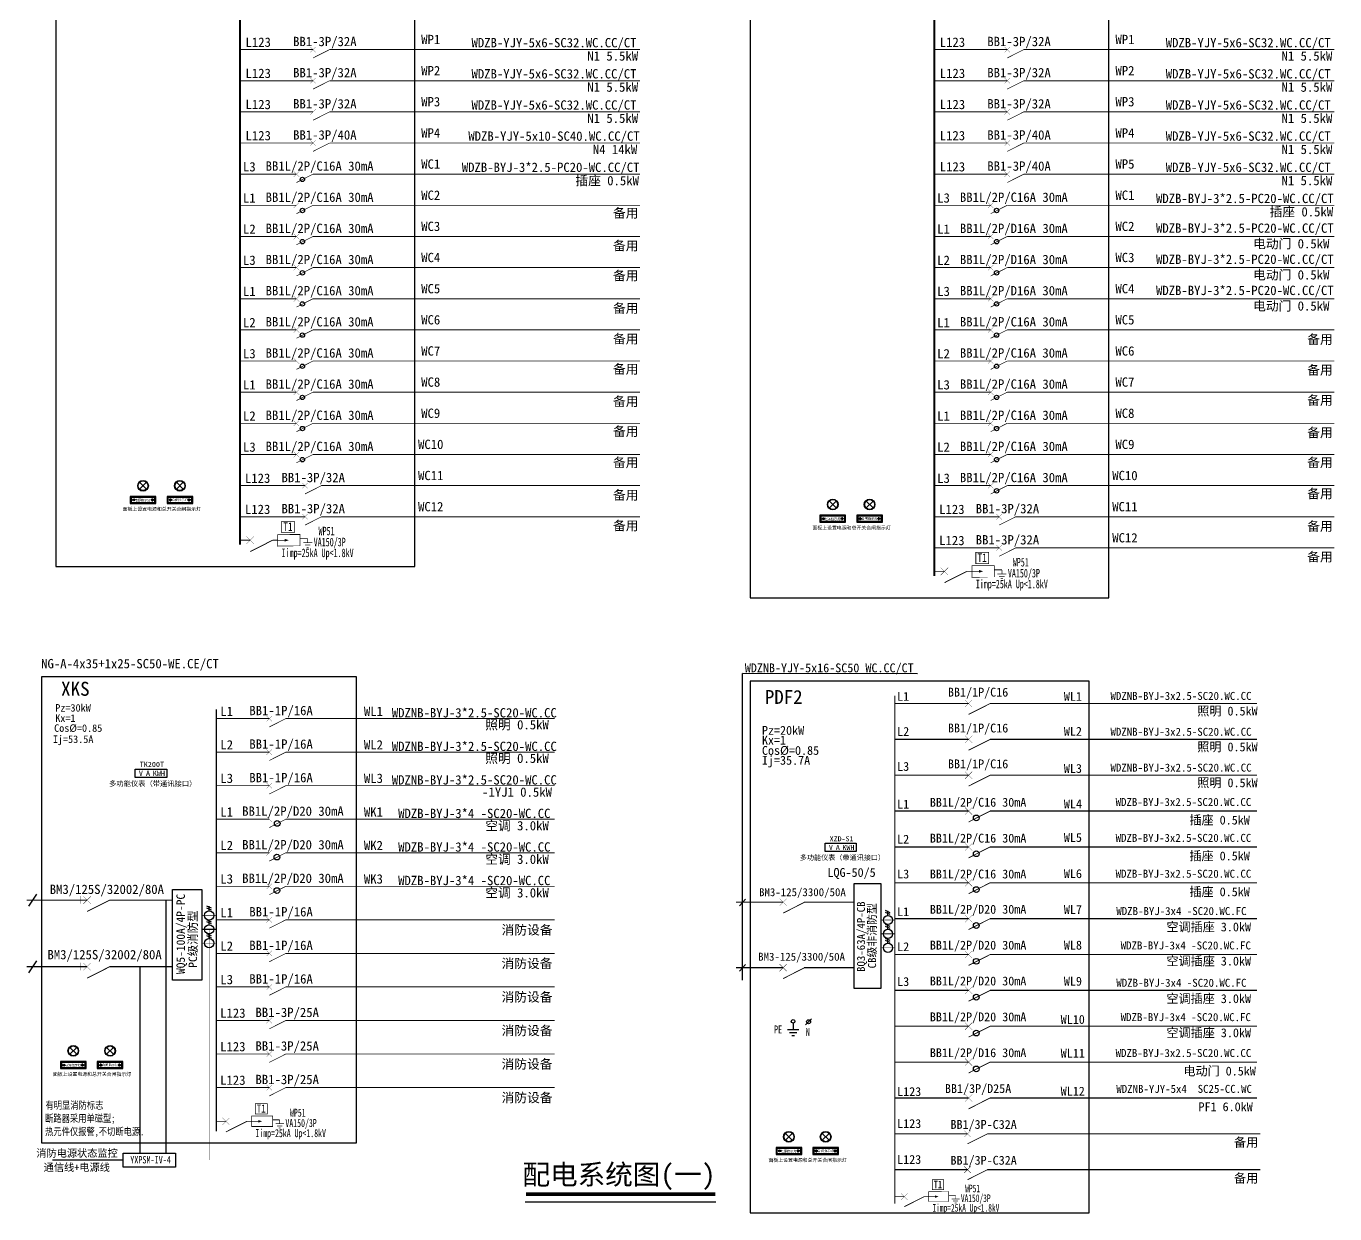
# Model space of a CAD drawing. Header units: millimetres. Extents: x -633009578 to 5705885, y -633235091 to 2571734.
# Drawn here: x 2452258 to 2494344, y 2240796 to 2278990 of the extents above; entities that cross this region are included whole.
import ezdxf
from ezdxf.enums import TextEntityAlignment as Align

# ---------------------------------------------------------------- set-up
doc = ezdxf.new("R2010")
doc.units = ezdxf.units.MM
doc.header["$LTSCALE"] = 1000
doc.header["$MEASUREMENT"] = 0
for name, pattern in [('CENTER2', [1.125, 0.75, -0.125, 0.125, -0.125]), ('CENTERX2', [101.6, 63.5, -12.7, 12.7, -12.7]), ('CONTINOUS', [0]), ('DASHED', [0.75, 0.5, -0.25])]:
    doc.linetypes.add(name, pattern=pattern)
doc.layers.get('0').update_dxf_attribs({"color": 9})
for name, color, linetype in [('000000000000电气', 7, 'Continuous'), ('ETEXT', 3, 'Continuous'), ('LIU6', 7, 'Continuous'), ('Q4', 4, 'DASHED'), ('SIG_TEXT', 7, 'Continuous'), ('SYST', 7, 'Continuous'), ('电气系统', 3, 'Continuous'), ('系统图', 2, 'Continuous')]:
    doc.layers.add(name, color=color, linetype=linetype)
doc.layers.add('CENTER', color=2, linetype='CENTERX2', lineweight=15)
doc.layers.add('DRAW', color=4, linetype='Continuous', lineweight=30)
doc.styles.add('--宋体', font='simhei.ttf', dxfattribs={"width": 0.8})
doc.styles.add('-宋体', font='simhei.ttf', dxfattribs={"width": 0.8})
doc.styles.add('_TCH_LABEL', font='simhei.ttf', dxfattribs={"bigfont": 'GBCBIG'})
doc.styles.add('HZ', font='simhei.ttf', dxfattribs={"width": 0.8, "bigfont": 'HZTXT'})
doc.styles.add('QH2', font='simhei.ttf', dxfattribs={"width": 0.8, "bigfont": 'hztxt.shx'})
doc.styles.add('宋', font='simhei.ttf', dxfattribs={"width": 0.8})
doc.styles.add('宋体', font='simhei.ttf')

# ---------------------------------------------------------------- blocks, each defined once
blk = doc.blocks.new('TDRGDF')
at = {"layer": 'Q4', "linetype": 'ByBlock'}
for p, q in [((445967, 58530), (445967, 58311)), ((446388, 58473), (446594, 58679)), ((445777, 58310), (446157, 58310)), ((445841, 58210), (446095, 58210)), ((445924, 58109), (446010, 58109))]:
    blk.add_line(p, q, dxfattribs=at)
for centre, radius in [((445967, 58590), 60.2), ((446491, 58576), 67.1)]:
    blk.add_circle(centre, radius, dxfattribs=at)
at = {"layer": 'LIU6', "style": 'QH2', "width": 0.7}
for s, p in [('PE', (445318, 58180)), ('N', (446394, 58095))]:
    blk.add_text(s, height=270, dxfattribs=at).set_placement(p)
blk = doc.blocks.new('1107AA')
at = {"color": 3, "linetype": 'Continuous'}
for points, const_width in [([(0, -7.5), (-3.79, 0)], 0.3), ([(1.25, 1.25), (-1.25, -1.25)], 0.1), ([(-1.25, 1.25), (1.25, -1.25)], 0.1)]:
    blk.add_lwpolyline(points, dxfattribs=dict(at, const_width=const_width))
blk = doc.blocks.new('0923')
at = {"color": 3, "linetype": 'Continuous'}
for p, q in [((-5, -3.75), (-2.5, -3.75)), ((-4.61, -5), (-3.5, -2.5)), ((-3.56, -5), (-2.45, -2.5)), ((2.5, -3.75), (5, -3.75)), ((2.89, -5), (4, -2.5)), ((3.94, -5), (5.05, -2.5)), ((10, -3.75), (12.5, -3.75)), ((10.39, -5), (11.5, -2.5)), ((11.44, -5), (12.55, -2.5))]:
    blk.add_line(p, q, dxfattribs=at)
at = {"color": 3, "linetype": 'Continuous', "const_width": 0.3}
for points in [[(-7.5, 0), (-7.5, -7.5)], [(0, 0), (0, -7.5)], [(7.5, 0), (7.5, -7.5)]]:
    blk.add_lwpolyline(points, dxfattribs=at)
at = {"color": 3, "linetype": 'Continuous'}
for centre in [(-7.5, -3.75), (0, -3.75), (7.5, -3.75)]:
    blk.add_circle(centre, 2.5, dxfattribs=at)
blk = doc.blocks.new('166')
at = {"linetype": 'CONTINOUS', "const_width": 0.3}
blk.add_lwpolyline([(2.5, 9.87), (-2.5, 9.87), (-2.5, -0.13), (2.5, -0.13)], close=True, dxfattribs=at)
at = {"linetype": 'CONTINOUS'}
blk.add_lwpolyline([(0, 6.73, 1.25, 0, 0), (0, 4.87, 0, 0, 0)], format="xyseb", dxfattribs=at)
at = {"linetype": 'CONTINOUS', "const_width": 0.3}
blk.add_lwpolyline([(0, 9.87), (0, 6.12)], dxfattribs=at)
at = {"color": 1, "style": 'HZ', "width": 0.8}
blk.add_attdef('MARK', (5.02, 3.67), '', height=3, dxfattribs=at)
blk = doc.blocks.new('G$C5F426BFC')
at = {"layer": 'ETEXT', "elevation": 0}
for points, const_width in [([(5384, 3322), (5723, 3322)], 30), ([(6640, 3322), (6473, 3322)], 30), ([(7390, 3373), (7644, 3373)], 30), ([(7494, 3235), (7794, 3235)], 22.5), ([(7550, 3160), (7737, 3160)], 22.5), ([(7606, 3085), (7681, 3085)], 22.5), ([(7644, 3235), (7644, 3373)], 22.5)]:
    blk.add_lwpolyline(points, dxfattribs=dict(at, const_width=const_width))
at = {"layer": '电气系统', "color": 3, "const_width": 22.5, "elevation": 0}
blk.add_lwpolyline([(6772, 3954), (6772, 3579), (7196, 3579), (7196, 3954)], close=True, dxfattribs=at)
at = {"layer": 'ETEXT', "rotation": 89.99999999855241}
for name, p, xscale, yscale, zscale in [('166', (7380, 3322, 0), 75, 75, 75), ('1107AA', (5723, 3322, 0), 99.99999952316284, 99.99999952316284, 100)]:
    blk.add_blockref(name, p, dxfattribs=dict(at, xscale=xscale, yscale=yscale, zscale=zscale))
at = {"color": 7, "style": '_TCH_LABEL', "flags": 1}
blk.add_attdef('A', text='', height=0.00903, dxfattribs=at).set_placement((5380, 3322, 0), align=Align.MIDDLE_CENTER)
at = {"layer": '电气系统', "color": 3, "style": '宋'}
for s, width, p in [('T1', 0.8, (6829, 3634, 171)), ('WP51', 0.6, (8007, 3486, 171)), ('VA150/3P  ', 0.6, (7844, 3119, 171)), (' Iimp=25kA Up<1.8kV', 0.6, (6637, 2758, 171))]:
    blk.add_text(s, height=285, dxfattribs=dict(at, width=width)).set_placement(p)
blk = doc.blocks.new('G$CE55235D8')
blk.add_blockref('G$C5F426BFC', (-5384, -3158, 0))
blk = doc.blocks.new('多功能仪表1')
at = {"layer": '系统图', "color": 2}
blk.add_lwpolyline([(499850, 344131), (501605, 344131), (501605, 343664), (499850, 343664)], close=True, dxfattribs=at)
at = {"color": 3, "linetype": 'Continuous', "style": '宋体'}
for s, p in [('V', (500165, 343753)), ('XZD-S1', (500773, 344242)), ('A', (500559, 343755)), ('KWH', (501160, 343748)), ('多功能仪表（带通讯接口）', (500821, 343180))]:
    blk.add_text(s, height=288, dxfattribs=at).set_placement(p, align=Align.CENTER)
blk = doc.blocks.new('多功能仪表')
at = {"layer": '系统图', "color": 2}
blk.add_lwpolyline([(499850, 344131), (501605, 344131), (501605, 343664), (499850, 343664)], close=True, dxfattribs=at)
at = {"color": 3, "linetype": 'Continuous', "style": '宋体'}
for s, p in [('V', (500165, 343753)), ('TK200T', (500773, 344242)), ('A', (500559, 343755)), ('KWH', (501160, 343748)), ('多功能仪表（带通讯接口）', (500821, 343180))]:
    blk.add_text(s, height=288, dxfattribs=at).set_placement(p, align=Align.CENTER)
blk = doc.blocks.new('G$C86820919')
at = {"layer": '000000000000电气', "color": 3, "xscale": 0.51, "yscale": 0.51, "zscale": 0.51}
blk.add_blockref('多功能仪表', (-255652, -174891, 560), dxfattribs=at)
blk = doc.blocks.new('浪涌11')
at = {"layer": '000000000000电气', "xscale": 0.9025, "yscale": 0.9025, "zscale": 0.9025}
blk.add_blockref('G$CE55235D8', (4, 341), dxfattribs=at)
blk = doc.blocks.new('G$CE57D67AF')
at = {"color": 3}
for p, q in [((-480, 234), (-318, 396)), ((-480, 396), (-318, 234)), ((309, 234), (471, 396)), ((309, 396), (471, 234))]:
    blk.add_line(p, q, dxfattribs=at)
for points in [[(-674, -64), (-124, -64), (-124, 86), (-674, 86)], [(-654, -44), (-144, -44), (-144, 66), (-654, 66)], [(115, -64), (665, -64), (665, 86), (115, 86)], [(135, -44), (645, -44), (645, 66), (135, 66)]]:
    blk.add_lwpolyline(points, close=True, dxfattribs=at)
at = {"layer": 'CENTER', "linetype": 'CENTER2', "lineweight": -2}
for p, q in [((-631, 11), (-567, 11)), ((-167, 11), (-231, 11)), ((-199, -21), (-199, 43)), ((158, 11), (222, 11)), ((190, -21), (190, 43)), ((622, 11), (558, 11)), ((590, -21), (590, 43))]:
    blk.add_line(p, q, dxfattribs=at)
at = {"layer": 'DRAW'}
for centre, radius in [((-399, 315), 115), ((-399, 315), 105), ((390, 315), 115), ((390, 315), 105)]:
    blk.add_circle(centre, radius, dxfattribs=at)
at = {"layer": 'DRAW', "lineweight": -2}
for centre in [(-599, 11), (-199, 11), (190, 11), (590, 11)]:
    blk.add_circle(centre, 21, dxfattribs=at)
at = {"layer": 'SIG_TEXT', "color": 4, "style": '宋体'}
for s, height, p in [('电源指示灯', 50, (-583, -20)), ('合闸指示灯', 50, (213, -10)), ('面板上设置电源和总开关合闸指示灯', 75, (-837, -221))]:
    blk.add_text(s, height=height, dxfattribs=at).set_placement(p)

msp = doc.modelspace()

# ---------------------------------------------------------------- linework, layer by layer
at = {"color": 3, "linetype": 'Continuous', "const_width": 9.72}
for points in [[(2454011.5, 2251015.8), (2454011.5, 2250765.4)], [(2454011.5, 2248873.3), (2454011.5, 2248623)]]:
    msp.add_lwpolyline(points, dxfattribs=at)
at = {"layer": '000000000000电气', "color": 3, "linetype": 'Continuous'}
for p in [(2475292.4, 2248305.2), (2480919.2, 2258160.6)]:
    msp.add_line(p, (2475292.4, 2258167.2), dxfattribs=at)
at = {"layer": '000000000000电气', "color": 3}
for p, q in [((2452589.7, 2251078.7), (2452333.7, 2250692.4)), ((2452589.7, 2248936.2), (2452333.7, 2248549.9))]:
    msp.add_line(p, q, dxfattribs=at)
at = {"layer": '000000000000电气', "color": 2}
for p, q in [((2456755.4, 2242746.8), (2456755.4, 2250885.6)), ((2455926.1, 2242746.8), (2455926.1, 2248743.1)), ((2455373.4, 2242522.9), (2453101.8, 2242522.9))]:
    msp.add_line(p, q, dxfattribs=at)
at = {"layer": '000000000000电气', "color": 4}
msp.add_line((2468310.3, 2241185.9), (2474432.8, 2241185.9), dxfattribs=at)
at = {"layer": '000000000000电气', "color": 3}
for points, const_width in [([(2459133.2, 2278236.6), (2461483.6, 2278236.6)], 29.2), ([(2462015, 2278236.6), (2472003.5, 2278236.6)], 29.2), ([(2481459.2, 2278236.6), (2483809.6, 2278236.6)], 29.2), ([(2484341, 2278236.6), (2494329.5, 2278236.6)], 29.2), ([(2459133.2, 2277235), (2461483.6, 2277235)], 29.2), ([(2462015, 2277235), (2472003.5, 2277235)], 29.2), ([(2481459.2, 2277235), (2483809.6, 2277235)], 29.2), ([(2484341, 2277235), (2494329.5, 2277235)], 29.2), ([(2459133.2, 2276233.5), (2461483.6, 2276233.5)], 29.2), ([(2462015, 2276233.5), (2472003.5, 2276233.5)], 29.2), ([(2481459.2, 2276233.5), (2483809.6, 2276233.5)], 29.2), ([(2484341, 2276233.5), (2494329.5, 2276233.5)], 29.2), ([(2459133.2, 2275231.9), (2461483.6, 2275231.9)], 29.2), ([(2462015, 2275231.9), (2472003.5, 2275231.9)], 29.2), ([(2481459.2, 2275231.9), (2483809.6, 2275231.9)], 29.2), ([(2484341, 2275231.9), (2494329.5, 2275231.9)], 29.2), ([(2459133.2, 2274230.4), (2460950.6, 2274230.4)], 29.2), ([(2461482, 2274230.4), (2472003.5, 2274230.4)], 29.2), ([(2481459.2, 2274230.4), (2483809.6, 2274230.4)], 29.2), ([(2484341, 2274230.4), (2494329.5, 2274230.4)], 29.2), ([(2459133.2, 2273228.8), (2460950.6, 2273228.8)], 29.2), ([(2461482, 2273228.8), (2472003.5, 2273228.8)], 29.2), ([(2481459.2, 2273228.8), (2483276.6, 2273228.8)], 29.2), ([(2483808, 2273228.8), (2494329.5, 2273228.8)], 29.2), ([(2459133.2, 2272227.2), (2460950.6, 2272227.2)], 29.2), ([(2461482, 2272227.2), (2472003.5, 2272227.2)], 29.2), ([(2459133.2, 2271225.7), (2460950.6, 2271225.7)], 29.2), ([(2461482, 2271225.7), (2472003.5, 2271225.7)], 29.2), ([(2459133.2, 2270224.1), (2460950.6, 2270224.1)], 29.2), ([(2461482, 2270224.1), (2472003.5, 2270224.1)], 29.2), ([(2459133.2, 2269222.5), (2460950.6, 2269222.5)], 29.2), ([(2461482, 2269222.5), (2472003.5, 2269222.5)], 29.2), ([(2481459.2, 2269222.5), (2483276.6, 2269222.5)], 29.2), ([(2483808, 2269222.5), (2494329.5, 2269222.5)], 29.2), ([(2459133.2, 2268221), (2460950.6, 2268221)], 29.2), ([(2461482, 2268221), (2472003.5, 2268221)], 29.2), ([(2481459.2, 2268221), (2483276.6, 2268221)], 29.2), ([(2483808, 2268221), (2494329.5, 2268221)], 29.2), ([(2459133.2, 2267219.4), (2460950.6, 2267219.4)], 29.2), ([(2461482, 2267219.4), (2472003.5, 2267219.4)], 29.2), ([(2481459.2, 2267219.4), (2483276.6, 2267219.4)], 29.2), ([(2483808, 2267219.4), (2494329.5, 2267219.4)], 29.2), ([(2459133.2, 2266217.8), (2460950.6, 2266217.8)], 29.2), ([(2461482, 2266217.8), (2472003.5, 2266217.8)], 29.2), ([(2481459.2, 2266217.8), (2483276.6, 2266217.8)], 29.2), ([(2483808, 2266217.8), (2494329.5, 2266217.8)], 29.2), ([(2459133.2, 2265216.3), (2460950.6, 2265216.3)], 29.2), ([(2461482, 2265216.3), (2472003.5, 2265216.3)], 29.2), ([(2481459.2, 2265216.3), (2483276.6, 2265216.3)], 29.2), ([(2483808, 2265216.3), (2494329.5, 2265216.3)], 29.2), ([(2459133.2, 2264214.7), (2461224.1, 2264214.7)], 29.2), ([(2461755.6, 2264214.7), (2472003.5, 2264214.7)], 29.2), ([(2481459.2, 2264214.7), (2483276.6, 2264214.7)], 29.2), ([(2483808, 2264214.7), (2494329.5, 2264214.7)], 29.2), ([(2459133.2, 2263213.1), (2461224.1, 2263213.1)], 29.2), ([(2461755.6, 2263213.1), (2472003.5, 2263213.1)], 29.2), ([(2481459.2, 2263213.1), (2483550.1, 2263213.1)], 29.2), ([(2484081.6, 2263213.1), (2494329.5, 2263213.1)], 29.2), ([(2481459.2, 2262211.6), (2483550.1, 2262211.6)], 29.2), ([(2484081.6, 2262211.6), (2494329.5, 2262211.6)], 29.2), ([(2452461.7, 2248375.4), (2452461.7, 2258263.7), (2458778.8, 2258263.7)], 0.01), ([(2480194.5, 2257207.2), (2482566.6, 2257207.2)], 38), ([(2483259.2, 2257207.2), (2491842.8, 2257207.2)], 38), ([(2458374.4, 2256721.5), (2460076, 2256721.5)], 29.2), ([(2460607.4, 2256721.5), (2469256, 2256721.5)], 29.2), ([(2480194.5, 2256054), (2482566.6, 2256054)], 38), ([(2483259.2, 2256054), (2491842.8, 2256054)], 38), ([(2458374.4, 2255642.8), (2460076, 2255642.8)], 29.2), ([(2460607.4, 2255642.8), (2469256, 2255642.8)], 29.2), ([(2458374.4, 2254564.1), (2460076, 2254564.1)], 29.2), ([(2460607.4, 2254564.1), (2469256, 2254564.1)], 29.2), ([(2480194.5, 2254900.8), (2482566.6, 2254900.8)], 38), ([(2483259.2, 2254900.8), (2491842.8, 2254900.8)], 38), ([(2480194.5, 2253747.6), (2482566.6, 2253747.6)], 38), ([(2483259.2, 2253747.6), (2491840.8, 2253747.6)], 38), ([(2458374.4, 2253485.4), (2460076, 2253485.4)], 29.2), ([(2460607.4, 2253485.4), (2469256, 2253485.4)], 29.2), ([(2480194.5, 2252594.4), (2482566.6, 2252594.4)], 38), ([(2483259.2, 2252594.4), (2491840.8, 2252594.4)], 38), ([(2458374.4, 2252406.7), (2460076, 2252406.7)], 29.2), ([(2460607.4, 2252406.7), (2469256, 2252406.7)], 29.2), ([(2458374.4, 2251327.9), (2460076, 2251327.9)], 29.2), ([(2460607.4, 2251327.9), (2469256, 2251327.9)], 29.2), ([(2480194.5, 2251441.3), (2482566.6, 2251441.3)], 38), ([(2483259.2, 2251441.3), (2491840.8, 2251441.3)], 38), ([(2458374.4, 2250249.2), (2460076, 2250249.2)], 29.2), ([(2460607.4, 2250249.2), (2469256, 2250249.2)], 29.2), ([(2480194.5, 2250288.1), (2482566.6, 2250288.1)], 38), ([(2483259.2, 2250288.1), (2491840.8, 2250288.1)], 38), ([(2479749.9, 2249796), (2480194.5, 2249796)], 34.2), ([(2458374.4, 2249170.5), (2460076, 2249170.5)], 29.2), ([(2460607.4, 2249170.5), (2469256, 2249170.5)], 29.2), ([(2480194.5, 2249134.9), (2482566.6, 2249134.9)], 38), ([(2483259.2, 2249134.9), (2491840.8, 2249134.9)], 38), ([(2458374.4, 2248091.8), (2460076, 2248091.8)], 29.2), ([(2460607.4, 2248091.8), (2469256, 2248091.8)], 29.2), ([(2480194.5, 2247981.7), (2482566.6, 2247981.7)], 38), ([(2483259.2, 2247981.7), (2491840.8, 2247981.7)], 38), ([(2458374.4, 2247013.1), (2460076, 2247013.1)], 29.2), ([(2460607.4, 2247013.1), (2469256, 2247013.1)], 29.2), ([(2480194.5, 2246828.5), (2482566.6, 2246828.5)], 38), ([(2483259.2, 2246828.5), (2491840.8, 2246828.5)], 38), ([(2458374.4, 2245934.3), (2460076, 2245934.3)], 29.2), ([(2460607.4, 2245934.3), (2469256, 2245934.3)], 29.2), ([(2480194.5, 2245675.3), (2482566.6, 2245675.3)], 38), ([(2483259.2, 2245675.3), (2491840.8, 2245675.3)], 38), ([(2458374.4, 2244855.6), (2460076, 2244855.6)], 29.2), ([(2460607.4, 2244855.6), (2469256, 2244855.6)], 29.2), ([(2480194.5, 2244522.2), (2482566.6, 2244522.2)], 38), ([(2483259.2, 2244522.2), (2491840.8, 2244522.2)], 38), ([(2483172.3, 2243369), (2491948.8, 2243369)], 34.2), ([(2483172.3, 2242215.8), (2491948.8, 2242215.8)], 34.2)]:
    msp.add_lwpolyline(points, dxfattribs=dict(at, const_width=const_width))
at = {"layer": '000000000000电气', "color": 6, "const_width": 29.2}
for points in [[(2481459.2, 2272227.2), (2483276.6, 2272227.2)], [(2483808, 2272227.2), (2494329.5, 2272227.2)], [(2481459.2, 2271225.7), (2483276.6, 2271225.7)], [(2483808, 2271225.7), (2494329.5, 2271225.7)], [(2481459.2, 2270224.1), (2483276.6, 2270224.1)], [(2483808, 2270224.1), (2494329.5, 2270224.1)]]:
    msp.add_lwpolyline(points, dxfattribs=at)
at = {"layer": '000000000000电气', "color": 2}
for points in [[(2452757.1, 2258075), (2462868.6, 2258075), (2462868.6, 2243063.2), (2452757.1, 2243063.2)], [(2456966.8, 2251221.7), (2457911.9, 2251221.7), (2457911.9, 2248305), (2456966.8, 2248305)], [(2455373.4, 2242746.8), (2457055.1, 2242746.8), (2457055.1, 2242299), (2455373.4, 2242299)]]:
    msp.add_lwpolyline(points, close=True, dxfattribs=at)
at = {"layer": '000000000000电气', "color": 3}
for points in [[(2475539.6, 2240827.9), (2486438.4, 2240827.9), (2486438.4, 2257922), (2475539.6, 2257922)], [(2479749.9, 2251411.4), (2478877.8, 2251411.4), (2478877.8, 2248049.7), (2479749.9, 2248049.7)]]:
    msp.add_lwpolyline(points, close=True, dxfattribs=at)
at = {"layer": '000000000000电气', "color": 3, "linetype": 'Continuous'}
for points, const_width in [([(2480194.5, 2241123.6), (2480194.5, 2257460.7)], 34.2), ([(2475090.1, 2250817.8), (2476601.9, 2250817.8)], 34.2), ([(2476436.1, 2250941.7), (2476436.1, 2250693.9)], 8.55), ([(2477274.3, 2250817.8), (2478877.8, 2250817.8)], 34.2), ([(2475090.1, 2248711.9), (2476601.9, 2248711.9)], 34.2), ([(2476436.1, 2248835.8), (2476436.1, 2248588.1)], 8.55), ([(2477274.3, 2248711.9), (2478877.8, 2248711.9)], 34.2), ([(2480193.5, 2243369), (2482531.1, 2243369)], 34.2), ([(2480193.5, 2242215.8), (2482531.1, 2242215.8)], 34.2)]:
    msp.add_lwpolyline(points, dxfattribs=dict(at, const_width=const_width))
at = {"layer": '000000000000电气', "color": 2}
for points, const_width in [([(2458374.4, 2243452.5), (2458374.4, 2257018.8)], 45.1), ([(2452275.6, 2250885.6), (2454215.7, 2250885.6)], 35.2), ([(2454944.7, 2250885.6), (2456958.7, 2250885.6)], 35.2), ([(2457055.1, 2242522.9), (2458164.2, 2242522.9), (2458164.2, 2249945.9)], 1), ([(2457911.9, 2249945.9), (2458374.4, 2249945.9)], 45.1), ([(2452275.6, 2248743.1), (2454215.7, 2248743.1)], 35.2), ([(2454944.7, 2248743.1), (2456958.1, 2248743.1)], 35.2)]:
    msp.add_lwpolyline(points, dxfattribs=dict(at, const_width=const_width))
at = {"layer": '000000000000电气', "color": 3}
for points in [[(2475386.7, 2250915.3), (2475198.1, 2250701.5)], [(2475386.7, 2248809.5), (2475198.1, 2248595.7)]]:
    msp.add_lwpolyline(points, dxfattribs=at)
at = {"layer": '000000000000电气', "color": 4, "const_width": 115.2}
msp.add_lwpolyline([(2468330.6, 2241428.4), (2474425.2, 2241428.4), (2468330.6, 2241428.4), (2474425.2, 2241428.4), (2468330.6, 2241428.4)], dxfattribs=at)
msp.add_lwpolyline([(2468330.6, 2241428.4), (2474425.2, 2241428.4), (2468330.6, 2241428.4), (2474425.2, 2241428.4), (2468330.6, 2241428.4)], dxfattribs=at)
at = {"layer": '000000000000电气', "color": 3}
for centre, radius in [((2461140.4, 2274062.4), 70.9), ((2461140.4, 2273060.9), 70.9), ((2483466.4, 2273060.9), 70.9), ((2461140.4, 2272059.3), 70.9), ((2461140.4, 2271057.7), 70.9), ((2461140.4, 2270056.2), 70.9), ((2461140.4, 2269054.6), 70.9), ((2483466.4, 2269054.6), 70.9), ((2461140.4, 2268053), 70.9), ((2483466.4, 2268053), 70.9), ((2461140.4, 2267051.5), 70.9), ((2483466.4, 2267051.5), 70.9), ((2461140.4, 2266049.9), 70.9), ((2483466.4, 2266049.9), 70.9), ((2461140.4, 2265048.4), 70.9), ((2483466.4, 2265048.4), 70.9), ((2483466.4, 2264046.8), 70.9), ((2460331.3, 2253352), 92.4), ((2482814, 2253528.8), 92.4), ((2482814, 2252375.6), 92.4), ((2460323.4, 2252269.3), 92.4), ((2460323.4, 2251190.6), 92.4), ((2482814, 2251222.4), 92.4), ((2482814, 2250069.3), 92.4), ((2482814, 2248916.1), 92.4), ((2482814, 2247762.9), 92.4), ((2482814, 2246609.7), 92.4), ((2482814, 2245456.5), 92.4)]:
    msp.add_circle(centre, radius, dxfattribs=at)
at = {"layer": '000000000000电气', "color": 6}
for centre in [(2483466.4, 2272059.3), (2483466.4, 2271057.7), (2483466.4, 2270056.2)]:
    msp.add_circle(centre, 70.9, dxfattribs=at)
at = {"layer": 'SYST', "color": 3, "linetype": 'Continuous', "const_width": 64.8}
for points in [[(2459133.2, 2319152.2), (2459133.2, 2262313.2)], [(2481459.2, 2319152.2), (2481459.2, 2261311.6)]]:
    msp.add_lwpolyline(points, dxfattribs=at)
at = {"layer": '电气系统', "color": 3}
for points in [[(2464753.5, 2319495.3), (2453213.7, 2319495.3), (2453213.6, 2261609.4), (2464753.5, 2261609.4)], [(2487079.5, 2319495.3), (2475539.7, 2319495.3), (2475539.6, 2260607.8), (2487079.5, 2260607.8)]]:
    msp.add_lwpolyline(points, close=True, dxfattribs=at)

# ---------------------------------------------------------------- block references
at = {"layer": '000000000000电气', "color": 3}
for name, p, xscale, yscale, zscale, rotation in [('1107AA', (2461483.6, 2278236.6), 70.85880000013579, 70.85880000013579, 70.85880000013579, 90), ('1107AA', (2483809.6, 2278236.6), 70.85880000013579, 70.85880000013579, 70.85880000013579, 90), ('1107AA', (2461483.6, 2277235), 70.85880000013579, 70.85880000013579, 70.85880000013579, 90), ('1107AA', (2483809.6, 2277235), 70.85880000013579, 70.85880000013579, 70.85880000013579, 90), ('1107AA', (2461483.6, 2276233.5), 70.85880000013579, 70.85880000013579, 70.85880000013579, 90), ('1107AA', (2483809.6, 2276233.5), 70.85880000013579, 70.85880000013579, 70.85880000013579, 90), ('1107AA', (2461483.6, 2275231.9), 70.85880000013579, 70.85880000013579, 70.85880000013579, 90), ('1107AA', (2483809.6, 2275231.9), 70.85880000013579, 70.85880000013579, 70.85880000013579, 90), ('1107AA', (2460950.6, 2274230.4), 70.85880000013579, 70.85880000013579, 70.85880000013579, 90), ('1107AA', (2483809.6, 2274230.4), 70.85880000013579, 70.85880000013579, 70.85880000013579, 90), ('1107AA', (2460950.6, 2273228.8), 70.85880000013579, 70.85880000013579, 70.85880000013579, 90), ('1107AA', (2483276.6, 2273228.8), 70.85880000013579, 70.85880000013579, 70.85880000013579, 90), ('1107AA', (2460950.6, 2272227.2), 70.85880000013579, 70.85880000013579, 70.85880000013579, 90), ('1107AA', (2460950.6, 2271225.7), 70.85880000013579, 70.85880000013579, 70.85880000013579, 90), ('1107AA', (2460950.6, 2270224.1), 70.85880000013579, 70.85880000013579, 70.85880000013579, 90), ('1107AA', (2460950.6, 2269222.5), 70.85880000013579, 70.85880000013579, 70.85880000013579, 90), ('1107AA', (2483276.6, 2269222.5), 70.85880000013579, 70.85880000013579, 70.85880000013579, 90), ('1107AA', (2460950.6, 2268221), 70.85880000013579, 70.85880000013579, 70.85880000013579, 90), ('1107AA', (2483276.6, 2268221), 70.85880000013579, 70.85880000013579, 70.85880000013579, 90), ('1107AA', (2460950.6, 2267219.4), 70.85880000013579, 70.85880000013579, 70.85880000013579, 90), ('1107AA', (2483276.6, 2267219.4), 70.85880000013579, 70.85880000013579, 70.85880000013579, 90), ('1107AA', (2460950.6, 2266217.8), 70.85880000013579, 70.85880000013579, 70.85880000013579, 90), ('1107AA', (2483276.6, 2266217.8), 70.85880000013579, 70.85880000013579, 70.85880000013579, 90), ('1107AA', (2460950.6, 2265216.3), 70.85880000013579, 70.85880000013579, 70.85880000013579, 90), ('1107AA', (2483276.6, 2265216.3), 70.85880000013579, 70.85880000013579, 70.85880000013579, 90), ('1107AA', (2461224.1, 2264214.7), 70.85880000013579, 70.85880000013579, 70.85880000013579, 90), ('1107AA', (2483276.6, 2264214.7), 70.85880000013579, 70.85880000013579, 70.85880000013579, 90), ('1107AA', (2461224.1, 2263213.1), 70.85880000013579, 70.85880000013579, 70.85880000013579, 90), ('1107AA', (2483550.1, 2263213.1), 70.85880000013579, 70.85880000013579, 70.85880000013579, 90), ('1107AA', (2483550.1, 2262211.6), 70.85880000013579, 70.85880000013579, 70.85880000013579, 90), ('1107AA', (2482566.6, 2257207.2), 92.34000000017694, 92.34000000017694, 92.34000000017694, 90), ('1107AA', (2460076, 2256721.5), 70.85880000013579, 70.85880000013579, 70.85880000013579, 90), ('1107AA', (2482566.6, 2256054), 92.34000000017694, 92.34000000017694, 92.34000000017694, 90), ('1107AA', (2460076, 2255642.8), 70.85880000013579, 70.85880000013579, 70.85880000013579, 90), ('1107AA', (2482566.6, 2254900.8), 92.34000000017694, 92.34000000017694, 92.34000000017694, 90), ('1107AA', (2460076, 2254564.1), 70.85880000013579, 70.85880000013579, 70.85880000013579, 90), ('1107AA', (2482566.6, 2253747.6), 92.34000000017694, 92.34000000017694, 92.34000000017694, 90), ('1107AA', (2460076, 2253485.4), 70.85880000013579, 70.85880000013579, 70.85880000013579, 90), ('1107AA', (2460076, 2252406.7), 70.85880000013579, 70.85880000013579, 70.85880000013579, 90), ('1107AA', (2482566.6, 2252594.4), 92.34000000017694, 92.34000000017694, 92.34000000017694, 90), ('1107AA', (2460076, 2251327.9), 70.85880000013579, 70.85880000013579, 70.85880000013579, 90), ('1107AA', (2482566.6, 2251441.3), 92.34000000017694, 92.34000000017694, 92.34000000017694, 90), ('1107AA', (2476601.9, 2250817.8), 92.34000000017694, 92.34000000017694, 92.34000000017694, 90), ('0923', (2457919.9, 2249945.9), 59.55507249995428, 59.55507249995428, 59.55507249995428, 89.99999846317257), ('0923', (2479750.2, 2249797.7), 59.55507249995428, 59.55507249995428, 59.55507249995428, 89.99999846317257), ('1107AA', (2482566.6, 2250288.1), 92.34000000017694, 92.34000000017694, 92.34000000017694, 90), ('1107AA', (2460076, 2250249.2), 70.85880000013579, 70.85880000013579, 70.85880000013579, 90), ('1107AA', (2460076, 2249170.5), 70.85880000013579, 70.85880000013579, 70.85880000013579, 90), ('1107AA', (2482566.6, 2249134.9), 92.34000000017694, 92.34000000017694, 92.34000000017694, 90), ('1107AA', (2476601.9, 2248711.9), 92.34000000017694, 92.34000000017694, 92.34000000017694, 90), ('1107AA', (2460076, 2248091.8), 70.85880000013579, 70.85880000013579, 70.85880000013579, 90), ('1107AA', (2482566.6, 2247981.7), 92.34000000017694, 92.34000000017694, 92.34000000017694, 90), ('1107AA', (2460076, 2247013.1), 70.85880000013579, 70.85880000013579, 70.85880000013579, 90), ('1107AA', (2482566.6, 2246828.5), 92.34000000017694, 92.34000000017694, 92.34000000017694, 90), ('1107AA', (2460076, 2245934.3), 70.85880000013579, 70.85880000013579, 70.85880000013579, 90), ('1107AA', (2482566.6, 2245675.3), 92.34000000017694, 92.34000000017694, 92.34000000017694, 90), ('1107AA', (2460076, 2244855.6), 70.85880000013579, 70.85880000013579, 70.85880000013579, 90), ('1107AA', (2482566.6, 2244522.2), 92.34000000017694, 92.34000000017694, 92.34000000017694, 90)]:
    msp.add_blockref(name, p, dxfattribs=dict(at, xscale=xscale, yscale=yscale, zscale=zscale, rotation=rotation))
at = {"layer": '000000000000电气', "color": 6, "xscale": 70.85880000013579, "yscale": 70.85880000013579, "zscale": 70.85880000013579, "rotation": 90}
for p in [(2483276.6, 2272227.2), (2483276.6, 2271225.7), (2483276.6, 2270224.1)]:
    msp.add_blockref('1107AA', p, dxfattribs=at)
at = {"layer": '000000000000电气', "color": 1, "xscale": 1.5, "yscale": 1.5, "zscale": 1.5}
for p in [(2456615.1, 2263737.1), (2478797.2, 2263134.7), (2454371.9, 2245564.2), (2477384.9, 2242800.7)]:
    msp.add_blockref('G$CE57D67AF', p, dxfattribs=at)
at = {"layer": '000000000000电气'}
for name, p, xscale, yscale, zscale in [('浪涌11', (2459133.2, 2261937.2), 1.066078125, 1.066078125, 1.066078125), ('浪涌11', (2481459.2, 2260935.6), 1.066078125, 1.066078125, 1.066078125), ('G$C86820919', (2456594.6, 2254397.6, 100), 1.14, 1.14, 1.14), ('G$CE55235D8', (2458374.4, 2243622.4), 0.9025, 0.9025, 0.9025), ('G$CE55235D8', (2480208.2, 2241209.3, 0), 0.8573749999999999, 0.8573749999999999, 0.8573749999999999)]:
    msp.add_blockref(name, p, dxfattribs=dict(at, xscale=xscale, yscale=yscale, zscale=zscale))
at = {"layer": '000000000000电气', "color": 3, "xscale": 0.566661, "yscale": 0.566661, "zscale": 0.566661}
msp.add_blockref('多功能仪表1', (2194713.1, 2057705.5, 622.8), dxfattribs=at)
at = {"layer": '000000000000电气', "color": 2, "linetype": 'Continuous', "xscale": 97.20000000018624, "yscale": 97.20000000018624, "zscale": 97.20000000018624, "rotation": 89.9999737389867}
for p in [(2454215.7, 2250885.6), (2454215.7, 2248743.1)]:
    msp.add_blockref('1107AA', p, dxfattribs=at)
at = {"layer": '000000000000电气', "linetype": 'Continuous', "xscale": 0.95, "yscale": 0.95, "zscale": 0.95}
msp.add_blockref('TDRGDF', (2053253.3, 2191325.4), dxfattribs=at)
at = {"layer": '000000000000电气', "color": 3, "linetype": 'Continuous', "xscale": 85.5, "yscale": 85.5, "zscale": 85.5, "rotation": 90}
for p in [(2482531.1, 2243369), (2482531.1, 2242215.8)]:
    msp.add_blockref('1107AA', p, dxfattribs=at)

# ---------------------------------------------------------------- texts
at = {"layer": '000000000000电气', "color": 3}
for s, height, style, p in [('L123', 300, '宋', (2459720.8, 2278472.7)), ('BB1-3P/32A', 300, '宋', (2461863, 2278472.7)), ('WP1', 300, '宋', (2465268, 2278561.7)), ('WDZB-YJY-5x6-SC32.WC.CC/CT', 300, '宋', (2469233, 2278434.5)), ('L123', 300, '宋', (2482046.8, 2278472.7)), ('BB1-3P/32A', 300, '宋', (2484189, 2278472.7)), ('WP1', 300, '宋', (2487594, 2278561.7)), ('WDZB-YJY-5x6-SC32.WC.CC/CT', 300, '宋', (2491559, 2278434.5)), ('N1 5.5kW', 300, '宋', (2471121.1, 2278036.1)), ('N1 5.5kW', 300, '宋', (2493447.1, 2278036.1)), ('WP2', 300, '宋', (2465268, 2277560.1)), ('WP2', 300, '宋', (2487594, 2277560.1)), ('L123', 300, '宋', (2459720.8, 2277471.1)), ('BB1-3P/32A', 300, '宋', (2461863, 2277471.1)), ('WDZB-YJY-5x6-SC32.WC.CC/CT', 300, '宋', (2469233, 2277432.9)), ('L123', 300, '宋', (2482046.8, 2277471.1)), ('BB1-3P/32A', 300, '宋', (2484189, 2277471.1)), ('WDZB-YJY-5x6-SC32.WC.CC/CT', 300, '宋', (2491559, 2277432.9)), ('N1 5.5kW', 300, '宋', (2471121.1, 2277034.6)), ('N1 5.5kW', 300, '宋', (2493447.1, 2277034.6)), ('L123', 300, '宋', (2459720.8, 2276469.6)), ('BB1-3P/32A', 300, '宋', (2461863, 2276469.6)), ('WP3', 300, '宋', (2465268, 2276558.5)), ('WDZB-YJY-5x6-SC32.WC.CC/CT', 300, '宋', (2469233, 2276431.3)), ('L123', 300, '宋', (2482046.8, 2276469.6)), ('BB1-3P/32A', 300, '宋', (2484189, 2276469.6)), ('WP3', 300, '宋', (2487594, 2276558.5)), ('WDZB-YJY-5x6-SC32.WC.CC/CT', 300, '宋', (2491559, 2276431.3)), ('N1 5.5kW', 300, '宋', (2471121.1, 2276033)), ('N1 5.5kW', 300, '宋', (2493447.1, 2276033)), ('L123', 300, '宋', (2459720.8, 2275468)), ('BB1-3P/40A', 300, '宋', (2461863, 2275468)), ('WP4', 300, '宋', (2465268, 2275557)), ('WDZB-YJY-5x10-SC40.WC.CC/CT', 300, '宋', (2469233, 2275429.8)), ('L123', 300, '宋', (2482046.8, 2275468)), ('BB1-3P/40A', 300, '宋', (2484189, 2275468)), ('WP4', 300, '宋', (2487594, 2275557)), ('WDZB-YJY-5x6-SC32.WC.CC/CT', 300, '宋', (2491559, 2275429.8)), ('N4 14kW', 300, '宋', (2471194.9, 2275031.4)), ('N1 5.5kW', 300, '宋', (2493447.1, 2275031.4)), ('L3', 300, '宋', (2459434.6, 2274466.4)), ('BB1L/2P/C16A 30mA', 300, '宋', (2461694.5, 2274466.4)), ('WC1', 300, '宋', (2465268, 2274555.4)), ('WDZB-BYJ-3*2.5-PC20-WC.CC/CT', 300, '宋', (2469125.1, 2274428.2)), ('L123', 300, '宋', (2482046.8, 2274466.4)), ('BB1-3P/40A', 300, '宋', (2484189, 2274466.4)), ('WP5', 300, '宋', (2487594, 2274555.4)), ('WDZB-YJY-5x6-SC32.WC.CC/CT', 300, '宋', (2491559, 2274428.2)), ('插座 0.5kW', 300, '宋', (2470943.3, 2274029.9)), ('N1 5.5kW', 300, '宋', (2493447.1, 2274029.9)), ('L1', 300, '宋', (2459434.6, 2273464.9)), ('BB1L/2P/C16A 30mA', 300, '宋', (2461694.5, 2273464.9)), ('WC2', 300, '宋', (2465268, 2273553.8)), ('L3', 300, '宋', (2481760.6, 2273464.9)), ('BB1L/2P/C16A 30mA', 300, '宋', (2484020.5, 2273464.9)), ('WC1', 300, '宋', (2487594, 2273553.8)), ('WDZB-BYJ-3*2.5-PC20-WC.CC/CT', 300, '宋', (2491451.1, 2273426.6)), ('备用', 300, '宋', (2471539.8, 2272986.6)), ('插座 0.5kW', 300, '宋', (2493269.3, 2273028.3)), ('BB1L/2P/C16A 30mA', 300, '宋', (2461694.5, 2272463.3)), ('WC3', 300, '宋', (2465268, 2272552.3)), ('WC2', 300, '宋', (2487594, 2272552.3)), ('WDZB-BYJ-3*2.5-PC20-WC.CC/CT', 300, '宋', (2491451.1, 2272471.6)), ('L2', 300, '宋', (2459434.6, 2272463.3)), ('L1', 300, '宋', (2481760.6, 2272463.3)), ('备用', 300, '宋', (2471539.8, 2271934.1)), ('电动门 0.5kW', 300, '宋', (2492943.3, 2272000.7)), ('L3', 300, '宋', (2459434.6, 2271461.7)), ('BB1L/2P/C16A 30mA', 300, '宋', (2461694.5, 2271461.7)), ('WC4', 300, '宋', (2465268, 2271550.7)), ('L2', 300, '宋', (2481760.6, 2271461.7)), ('WC3', 300, '宋', (2487594, 2271550.7)), ('WDZB-BYJ-3*2.5-PC20-WC.CC/CT', 300, '宋', (2491451.1, 2271470)), ('备用', 300, '宋', (2471539.8, 2270973.1)), ('电动门 0.5kW', 300, '宋', (2492943.3, 2270999.2)), ('L1', 300, '宋', (2459434.6, 2270460.2)), ('BB1L/2P/C16A 30mA', 300, '宋', (2461694.5, 2270460.2)), ('WC5', 300, '宋', (2465268, 2270549.1)), ('L3', 300, '宋', (2481760.6, 2270460.2)), ('WC4', 300, '宋', (2487594, 2270549.1)), ('WDZB-BYJ-3*2.5-PC20-WC.CC/CT', 300, '宋', (2491451.1, 2270468.4)), ('电动门 0.5kW', 300, '宋', (2492943.3, 2269997.6)), ('备用', 300, '宋', (2471539.8, 2269925.6)), ('L2', 300, '宋', (2459434.6, 2269458.6)), ('BB1L/2P/C16A 30mA', 300, '宋', (2461694.5, 2269458.6)), ('WC6', 300, '宋', (2465268, 2269547.6)), ('L1', 300, '宋', (2481760.6, 2269458.6)), ('BB1L/2P/C16A 30mA', 300, '宋', (2484020.5, 2269458.6)), ('WC5', 300, '宋', (2487594, 2269547.6)), ('备用', 300, '宋', (2471539.8, 2268940.9)), ('备用', 300, '宋', (2493865.8, 2268924)), ('L3', 300, '宋', (2459434.6, 2268457)), ('BB1L/2P/C16A 30mA', 300, '宋', (2461694.5, 2268457)), ('WC7', 300, '宋', (2465268, 2268546)), ('L2', 300, '宋', (2481760.6, 2268457)), ('BB1L/2P/C16A 30mA', 300, '宋', (2484020.5, 2268457)), ('WC6', 300, '宋', (2487594, 2268546)), ('备用', 300, '宋', (2471539.8, 2267968.4)), ('备用', 300, '宋', (2493865.8, 2267939.3)), ('L1', 300, '宋', (2459434.6, 2267455.5)), ('BB1L/2P/C16A 30mA', 300, '宋', (2461694.5, 2267455.5)), ('WC8', 300, '宋', (2465268, 2267544.4)), ('L3', 300, '宋', (2481760.6, 2267455.5)), ('BB1L/2P/C16A 30mA', 300, '宋', (2484020.5, 2267455.5)), ('WC7', 300, '宋', (2487594, 2267544.4)), ('备用', 300, '宋', (2471539.8, 2266927.3)), ('备用', 300, '宋', (2493865.8, 2266966.9)), ('L2', 300, '宋', (2459434.6, 2266453.9)), ('BB1L/2P/C16A 30mA', 300, '宋', (2461694.5, 2266453.9)), ('WC9', 300, '宋', (2465268, 2266542.9)), ('L1', 300, '宋', (2481760.6, 2266453.9)), ('BB1L/2P/C16A 30mA', 300, '宋', (2484020.5, 2266453.9)), ('WC8', 300, '宋', (2487594, 2266542.9)), ('备用', 300, '宋', (2471539.8, 2265965.3)), ('备用', 300, '宋', (2493865.8, 2265925.7)), ('L3', 300, '宋', (2459434.6, 2265452.3)), ('BB1L/2P/C16A 30mA', 300, '宋', (2461694.5, 2265452.3)), ('WC10', 300, '宋', (2465268, 2265541.3)), ('L2', 300, '宋', (2481760.6, 2265452.3)), ('BB1L/2P/C16A 30mA', 300, '宋', (2484020.5, 2265452.3)), ('WC9', 300, '宋', (2487594, 2265541.3)), ('备用', 300, '宋', (2471539.8, 2264963.7)), ('备用', 300, '宋', (2493865.8, 2264963.7)), ('WC11', 300, '宋', (2465268, 2264539.7)), ('WC10', 300, '宋', (2487594, 2264539.7)), ('L123', 300, '宋', (2459701.8, 2264450.8)), ('BB1-3P/32A', 300, '宋', (2461489.8, 2264450.8)), ('L3', 300, '宋', (2481760.6, 2264450.8)), ('BB1L/2P/C16A 30mA', 300, '宋', (2484020.5, 2264450.8)), ('备用', 300, '宋', (2471539.8, 2263916.2)), ('备用', 300, '宋', (2493865.8, 2263962.2)), ('L123', 300, '宋', (2459701.8, 2263449.2)), ('BB1-3P/32A', 300, '宋', (2461489.8, 2263449.2)), ('WC12', 300, '宋', (2465268, 2263538.2)), ('L123', 300, '宋', (2482027.8, 2263449.2)), ('BB1-3P/32A', 300, '宋', (2483815.8, 2263449.2)), ('WC11', 300, '宋', (2487594, 2263538.2)), ('备用', 300, '宋', (2471539.8, 2262931.5)), ('备用', 300, '宋', (2493865.8, 2262914.6)), ('L123', 300, '宋', (2482027.8, 2262447.6)), ('BB1-3P/32A', 300, '宋', (2483815.8, 2262447.6)), ('WC12', 300, '宋', (2487594, 2262536.6)), ('备用', 300, '宋', (2493865.8, 2261929.9)), ('BB1/1P/C16', 285, '宋', (2482871.9, 2257548.5)), ('L1', 300, '宋', (2458706.6, 2256957.6)), ('BB1-1P/16A', 300, '宋', (2460455.5, 2256957.6)), ('WL1', 300, '宋', (2463425.6, 2256957.6)), ('WDZNB-BYJ-3*2.5-SC20-WC.CC', 300, '宋', (2466669.7, 2256919.4)), ('照明 0.5kW', 285, '宋', (2490891.5, 2256963.9)), ('照明 0.5kW', 300, '宋', (2468044.1, 2256521.1)), ('BB1/1P/C16', 285, '宋', (2482871.9, 2256395.3)), ('L2', 300, '宋', (2458706.6, 2255878.9)), ('BB1-1P/16A', 300, '宋', (2460455.5, 2255878.9)), ('WL2', 300, '宋', (2463425.6, 2255878.9)), ('WDZNB-BYJ-3*2.5-SC20-WC.CC', 300, '宋', (2466669.7, 2255840.7)), ('照明 0.5kW', 285, '宋', (2490891.5, 2255810.8)), ('照明 0.5kW', 300, '宋', (2468044.1, 2255442.3)), ('BB1/1P/C16', 285, '宋', (2482871.9, 2255242.1)), ('BB1-1P/16A', 300, '宋', (2460455.5, 2254800.2)), ('L3', 300, '宋', (2458706.6, 2254800.2)), ('WL3', 300, '宋', (2463425.6, 2254800.2)), ('WDZNB-BYJ-3*2.5-SC20-WC.CC', 300, '宋', (2466669.7, 2254761.9)), ('照明 0.5kW', 285, '宋', (2490891.5, 2254657.6)), ('-1YJ1 0.5kW', 300, '宋', (2468044.1, 2254363.6)), ('BB1L/2P/C16 30mA', 285, '宋', (2482871.9, 2254007)), ('L1', 300, '宋', (2458706.6, 2253721.5)), ('BB1L/2P/D20 30mA', 300, '宋', (2460837.5, 2253721.5)), ('WK1', 300, '宋', (2463425.6, 2253721.5)), ('WDZB-BYJ-3*4 -SC20-WC.CC', 300, '宋', (2466669.7, 2253683.2)), ('空调 3.0kW', 300, '宋', (2468044.1, 2253284.9)), ('插座 0.5kW', 285, '宋', (2490639.6, 2253468.7)), ('BB1L/2P/C16 30mA', 285, '宋', (2482871.9, 2252853.8)), ('L2', 300, '宋', (2458706.6, 2252642.7)), ('BB1L/2P/D20 30mA', 300, '宋', (2460837.5, 2252642.7)), ('WK2', 300, '宋', (2463425.6, 2252642.7)), ('WDZB-BYJ-3*4 -SC20-WC.CC', 300, '宋', (2466669.7, 2252604.5)), ('插座 0.5kW', 285, '宋', (2490639.6, 2252315.6)), ('空调 3.0kW', 300, '宋', (2468044.1, 2252206.2)), ('L3', 300, '宋', (2458706.6, 2251564)), ('BB1L/2P/D20 30mA', 300, '宋', (2460837.5, 2251564)), ('WK3', 300, '宋', (2463425.6, 2251564)), ('WDZB-BYJ-3*4 -SC20-WC.CC', 300, '宋', (2466669.7, 2251525.8)), ('BB1L/2P/C16 30mA', 285, '宋', (2482871.9, 2251700.7)), ('空调 3.0kW', 300, '宋', (2468044.1, 2251127.5)), ('BM3-125/3300/50A', 256.5, '-宋体', (2477222.1, 2251118.6)), ('插座 0.5kW', 285, '宋', (2490639.6, 2251162.4)), ('L1', 300, '宋', (2458706.6, 2250485.3)), ('BB1-1P/16A', 300, '宋', (2460455.5, 2250485.3)), ('BB1L/2P/D20 30mA', 285, '宋', (2482871.9, 2250566.4)), ('消防设备', 300, '宋', (2468365.5, 2249932.5, 100)), ('空调插座 3.0kW', 285, '宋', (2490288.5, 2250032)), ('L2', 300, '宋', (2458706.6, 2249406.6)), ('BB1-1P/16A', 300, '宋', (2460455.5, 2249406.6)), ('BB1L/2P/D20 30mA', 285, '宋', (2482871.9, 2249413.2)), ('BM3-125/3300/50A', 256.5, '-宋体', (2477195, 2249043.1)), ('空调插座 3.0kW', 285, '宋', (2490288.5, 2248934.5)), ('消防设备', 300, '宋', (2468365.5, 2248853.8, 100)), ('L3', 300, '宋', (2458706.6, 2248327.9)), ('BB1-1P/16A', 300, '宋', (2460455.5, 2248327.9)), ('BB1L/2P/D20 30mA', 285, '宋', (2482871.9, 2248260)), ('消防设备', 300, '宋', (2468365.5, 2247775, 100)), ('空调插座 3.0kW', 285, '宋', (2490288.5, 2247725.7)), ('BB1-3P/25A', 300, '宋', (2460653, 2247249.1)), ('L123', 300, '宋', (2458904.1, 2247249.1)), ('BB1L/2P/D20 30mA', 285, '宋', (2482871.9, 2247106.8)), ('消防设备', 300, '宋', (2468365.5, 2246696.3, 100)), ('空调插座 3.0kW', 285, '宋', (2490288.5, 2246628.2)), ('L123', 300, '宋', (2458904.1, 2246170.4)), ('BB1-3P/25A', 300, '宋', (2460653, 2246170.4)), ('BB1L/2P/D16 30mA', 285, '宋', (2482871.9, 2245953.7)), ('消防设备', 300, '宋', (2468365.5, 2245617.6, 100)), ('电动门 0.5kW', 285, '宋', (2490639.6, 2245396.5)), ('L123', 300, '宋', (2458904.1, 2245091.7)), ('BB1-3P/25A', 300, '宋', (2460653, 2245091.7)), ('BB1/3P/D25A', 285, '宋', (2482871.9, 2244800.5)), ('消防设备', 300, '宋', (2468365.5, 2244538.9, 100)), ('PF1 6.0kW', 285, '宋', (2490831.8, 2244243.3)), ('BB1/3P-C32A', 285, '宋', (2483049.4, 2243647.8)), ('备用', 285, '宋', (2491491.8, 2243101.1, -0.4)), ('BB1/3P-C32A', 285, '宋', (2483049.4, 2242494.6)), ('备用', 285, '宋', (2491491.8, 2241947.9, -0.4))]:
    msp.add_text(s, height=height, dxfattribs=dict(at, style=style)).set_placement(p, align=Align.MIDDLE)
at = {"layer": '000000000000电气', "color": 6, "style": '宋'}
for s, height, p in [('BB1L/2P/D16A 30mA', 300, (2484020.5, 2272463.3)), ('BB1L/2P/D16A 30mA', 300, (2484020.5, 2271461.7)), ('BB1L/2P/D16A 30mA', 300, (2484020.5, 2270460.2)), ('XKS', 450, (2453839, 2257679.7))]:
    msp.add_text(s, height=height, dxfattribs=at).set_placement(p, align=Align.MIDDLE)
at = {"layer": '000000000000电气', "color": 3}
for s, height, style, p in [('NG-A-4x35+1x25-SC50-WE.CE/CT', 300, '宋', (2455597, 2258339.3)), ('WDZNB-YJY-5x16-SC50 WC.CC/CT', 285, '-宋体', (2478084.1, 2258210.4))]:
    msp.add_text(s, height=height, dxfattribs=dict(at, style=style)).set_placement(p, align=Align.CENTER)
at = {"layer": '000000000000电气', "color": 6, "ltscale": 100, "style": '宋'}
msp.add_text('PDF2', height=445.5, rotation=359.99997, dxfattribs=at).set_placement((2476015.5, 2257195.1))
at = {"layer": '000000000000电气', "color": 3}
for s, height, style, p in [('L1', 285, '宋', (2480268.1, 2257293.7)), ('WL1', 285, '宋', (2485630.1, 2257293.7)), ('WDZNB-BYJ-3x2.5-SC20.WC.CC', 256.5, '-宋体', (2487129, 2257323.1)), ('Pz=20kW', 285, '宋', (2475920.2, 2256200.9)), ('L2', 285, '宋', (2480268.1, 2256167.5)), ('WL2', 285, '宋', (2485630.1, 2256169.8)), ('WDZNB-BYJ-3x2.5-SC20.WC.CC', 256.5, '-宋体', (2487129, 2256169.9)), ('Cos%%C=0.85', 285, '宋', (2475920.2, 2255555.9)), ('Kx=1', 285, '宋', (2475920.2, 2255887.2)), ('Ij=35.7A', 285, '宋', (2475920.2, 2255238.4)), ('L3', 285, '宋', (2480268.1, 2255042)), ('WL3', 285, '宋', (2485630.1, 2254977)), ('WDZNB-BYJ-3x2.5-SC20.WC.CC', 256.5, '-宋体', (2487129, 2255016.7)), ('WDZB-BYJ-3x2.5-SC20.WC.CC', 256.5, '-宋体', (2487294.8, 2253911.4)), ('L1', 285, '宋', (2480268.1, 2253828.9)), ('WL4', 285, '宋', (2485630.1, 2253834.1)), ('L2', 285, '宋', (2480268.1, 2252702.8)), ('WL5', 285, '宋', (2485630.1, 2252754.9)), ('WDZB-BYJ-3x2.5-SC20.WC.CC', 256.5, '-宋体', (2487294.8, 2252758.2)), ('L3', 285, '宋', (2480268.1, 2251582.4)), ('WL6', 285, '宋', (2485630.1, 2251593)), ('WDZB-BYJ-3x2.5-SC20.WC.CC', 256.5, '-宋体', (2487294.8, 2251605)), ('L1', 285, '宋', (2480268.1, 2250369.4)), ('WL7', 285, '宋', (2485630.1, 2250439.8)), ('WDZB-BYJ-3x4 -SC20.WC.FC', 256.5, '-宋体', (2487317, 2250404)), ('L2', 285, '宋', (2480268.1, 2249243.2)), ('WL8', 285, '宋', (2485630.1, 2249295.4)), ('WDZB-BYJ-3x4 -SC20.WC.FC', 256.5, '-宋体', (2487457.5, 2249298.6)), ('L3', 285, '宋', (2480268.1, 2248122.9)), ('WL9', 285, '宋', (2485630.1, 2248133.4)), ('WDZB-BYJ-3x4 -SC20.WC.FC', 256.5, '-宋体', (2487317, 2248097.6)), ('WL10', 285, '宋', (2485528.1, 2246904.8)), ('WDZB-BYJ-3x4 -SC20.WC.FC', 256.5, '-宋体', (2487457.5, 2246992.3)), ('WL11', 285, '宋', (2485528.1, 2245818.7)), ('WDZB-BYJ-3x2.5-SC20.WC.CC', 256.5, '-宋体', (2487294.8, 2245839.1)), ('WL12', 285, '宋', (2485528.1, 2244598.4)), ('WDZNB-YJY-5x4  SC25-CC.WC', 256.5, '-宋体', (2487316.6, 2244685.9)), ('L123', 285, '宋', (2480268.1, 2244584.3)), ('L123', 285, '宋', (2480268.1, 2243555.5)), ('L123', 285, '宋', (2480268.1, 2242402.3))]:
    msp.add_text(s, height=height, dxfattribs=dict(at, style=style)).set_placement(p)
at = {"layer": '000000000000电气', "color": 2}
for s, height, style, p in [('Pz=30kW', 240, '--宋体', (2453193.2, 2256947.4)), ('Kx=1', 240, '--宋体', (2453193.2, 2256617.1)), ('Cos%%C=0.85', 240, '--宋体', (2453157.9, 2256296.1)), ('Ij=53.5A', 240, '--宋体', (2453114.8, 2255939.6)), ('LQG-50/5', 285, '宋', (2478027.1, 2251631))]:
    msp.add_text(s, height=height, dxfattribs=dict(at, style=style)).set_placement(p)
at = {"layer": '000000000000电气', "color": 2, "style": '宋'}
for s, height, p in [('BM3/125S/32002/80A', 300.004, (2454852.5, 2251207.8)), ('BM3/125S/32002/80A', 300.004, (2454780, 2249106.8)), ('消防电源状态监控', 240, (2453894.3, 2242755.1)), ('通信线+电源线', 240, (2453886.2, 2242297.7))]:
    msp.add_text(s, height=height, dxfattribs=at).set_placement(p, align=Align.MIDDLE)
at = {"layer": '000000000000电气', "color": 3}
for s, height, style, p in [('WQ5-100A/4P-PC', 270.75, '宋体', (2457362, 2249796.9)), ('BQ3-63A/4P-CB', 256.5, '-宋体', (2479233.5, 2249707.7)), ('CB级非消防型', 256.5, '-宋体', (2479589.9, 2249737.6)), ('PC级消防型', 270.75, '宋体', (2457752, 2249632.3))]:
    msp.add_text(s, height=height, rotation=90, dxfattribs=dict(at, style=style)).set_placement(p, align=Align.CENTER)
at = {"layer": '000000000000电气', "color": 3, "linetype": 'Continuous', "style": '-宋体', "width": 0.8}
for s, p in [('有明显消防标志', (2452879.5, 2244168.6)), ('断路器采用单磁型;', (2452866.4, 2243746.2)), ('热元件仅报警,不切断电源.', (2452866.4, 2243320.9))]:
    msp.add_text(s, height=237.5, dxfattribs=at).set_placement(p)
at = {"layer": '000000000000电气', "color": 2, "style": '宋', "width": 0.8}
msp.add_text('YXPSM-IV-4', height=240, dxfattribs=at).set_placement((2456258.6, 2242535.3, 27128.4), align=Align.MIDDLE)
at = {"layer": '000000000000电气', "color": 4, "style": '宋'}
msp.add_text('配电系统图(一)', height=650, dxfattribs=at).set_placement((2468221, 2241734.9))

doc.saveas('drawing.dxf')
